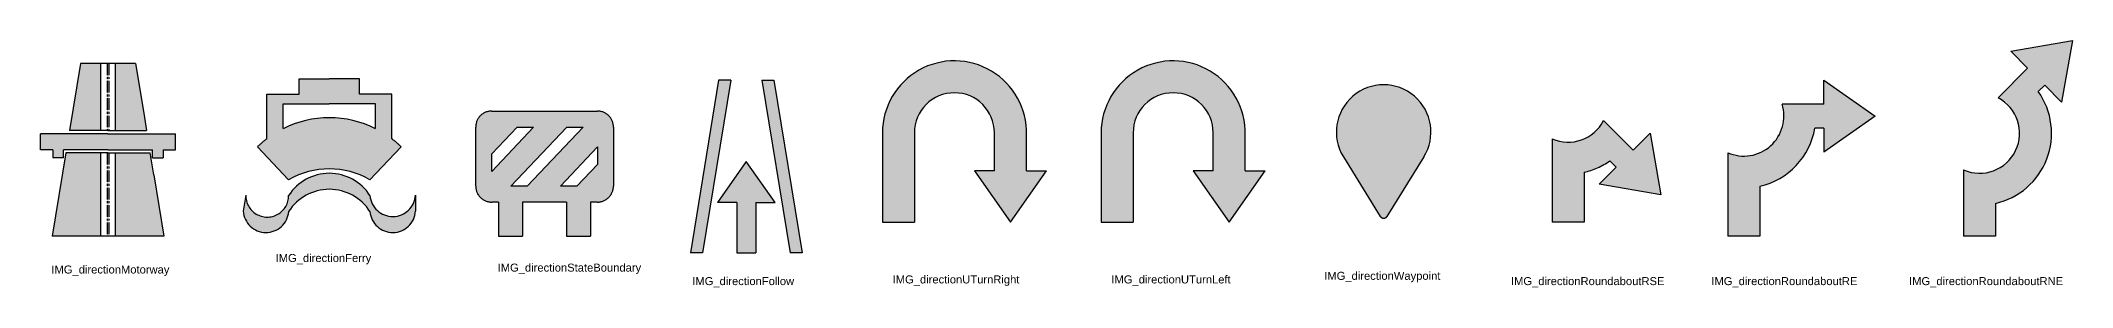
# Model space of a CAD drawing. Header units: millimetres. Extents: x 23 to 1007, y 18 to 88.
# Drawn here: x 509.8 to 763.7, y 17.6 to 48.5 of the extents above; entities that cross this region are included whole.
import ezdxf

# ---------------------------------------------------------------- set-up
doc = ezdxf.new("R2010")
doc.units = ezdxf.units.MM
doc.header["$LTSCALE"] = 25.4
doc.linetypes.add('CENTER2', pattern=[28.575, 19.05, -3.175, 3.175, -3.175])
doc.layers.add('netdut', color=7, linetype='CENTER2')
doc.styles.get("Standard").update_dxf_attribs({"font": 'arial.ttf'})

msp = doc.modelspace()

# ---------------------------------------------------------------- hatches: boundary and pattern name
at = {"layer": 'netdut', "true_color": 0x000000}
h = msp.add_hatch(color=18, dxfattribs=at)
h.dxf.hatch_style = 1
h.paths.add_polyline_path([(750.07, 32.32), (750.07, 24.06), (754.07, 24.06), (754.07, 28.13, 0.534883), (759.41, 42.12), (760.21, 42.92), (762.33, 40.79), (763.67, 48.5), (755.96, 47.16), (758.08, 45.04), (754.39, 41.34, -0.965991)])
h = msp.add_hatch(color=18, dxfattribs=at)
h.dxf.hatch_style = 1
h.paths.add_polyline_path([(635.47, 32.2), (632.97, 32.2), (632.97, 37.2, 0.987285), (614.98, 36.97), (614.98, 25.8), (618.98, 25.8), (618.98, 36.97, -1), (628.98, 36.97), (628.98, 32.2), (626.47, 32.2), (630.97, 25.8)])
h = msp.add_hatch(color=18, dxfattribs=at)
h.dxf.hatch_style = 1
h.paths.add_polyline_path([(662.81, 32.2), (660.31, 32.2), (660.31, 37.2, 0.987285), (642.31, 36.97), (642.31, 25.8), (646.31, 25.8), (646.31, 36.97, -1), (656.31, 36.97), (656.31, 32.2), (653.81, 32.2), (658.31, 25.8)])
h = msp.add_hatch(color=18, dxfattribs=at)
h.dxf.hatch_style = 1
h.paths.add_polyline_path([(518.11, 24.06), (518.31, 24.06), (518.31, 34.45), (518.21, 34.45), (518.11, 34.45)])
h.paths.add_polyline_path([(518.31, 45.64), (518.11, 45.64), (518.11, 37.25), (518.21, 37.25), (518.31, 37.25)])
h.paths.add_polyline_path([(517.29, 37.25), (517.29, 45.64), (514.76, 45.64), (513.39, 37.25)])
h.paths.add_polyline_path([(523.04, 37.25), (522.69, 39.42), (521.67, 45.64), (519.13, 45.64), (519.13, 37.25)])
h.paths.add_polyline_path([(519.13, 34.45), (519.13, 24.06), (525.2, 24.06), (523.94, 31.72), (523.5, 34.45)])
h.paths.add_polyline_path([(517.29, 34.45), (512.93, 34.45), (511.23, 24.06), (517.29, 24.06)])
h.paths.add_polyline_path([(518.21, 34.85), (523.78, 34.85), (523.78, 33.85), (525.11, 33.85), (525.11, 34.85), (526.63, 34.85), (526.63, 36.85), (518.21, 36.85), (509.8, 36.85), (509.8, 34.85), (511.32, 34.85), (511.32, 33.85), (512.65, 33.85), (512.65, 34.85)])
h = msp.add_hatch(color=18, dxfattribs=at)
h.dxf.hatch_style = 1
h.paths.add_polyline_path([(554.86, 35.21, 0.030156), (553.67, 36.23), (553.67, 41.8), (549.63, 41.8), (549.63, 43.7), (545.87, 43.7), (542.11, 43.7), (542.11, 41.8), (538.07, 41.8), (538.07, 36.23, 0.030156), (536.89, 35.21), (540.79, 31.09, -0.267688), (550.95, 31.09)])
h.paths.add_polyline_path([(540.09, 37.49), (540.09, 40.59), (545.87, 40.59), (551.65, 40.59), (551.65, 37.49, 0.236392)], flags=16)
h.paths.add_polyline_path([(540.79, 29.11, -1.014845), (535.43, 29.18), (535.12, 27.18, 0.935386), (540.79, 27.11, -0.547562), (550.95, 27.11, 0.932275), (556.63, 27.18), (556.63, 29.18, -0.932275), (550.95, 29.11, 0.547562)])
h = msp.add_hatch(color=18, dxfattribs=at)
h.dxf.hatch_style = 1
h.paths.add_polyline_path([(601.43, 43.56), (599.91, 43.56), (603.44, 21.97), (604.96, 21.97)])
h.paths.add_polyline_path([(599.17, 28.24), (601.57, 28.24), (597.97, 33.36), (594.37, 28.24), (596.77, 28.24), (596.77, 21.97), (599.17, 21.97)])
h.paths.add_polyline_path([(596.03, 43.56), (594.51, 43.56), (590.99, 21.97), (592.51, 21.97)])
h = msp.add_hatch(color=18, dxfattribs=at)
h.dxf.hatch_style = 1
h.paths.add_polyline_path([(720.62, 34.47), (720.62, 24.06), (724.62, 24.06), (724.62, 30.28, 0.303663), (731.49, 37.56), (732.62, 37.56), (732.62, 34.56), (739.02, 39.06), (732.62, 43.56), (732.62, 40.56), (727.39, 40.56, -0.643442)])
h = msp.add_hatch(color=18, dxfattribs=at)
h.dxf.hatch_style = 1
h.paths.add_polyline_path([(672.58, 33.95), (677.18, 26.52, 0.557182), (678.03, 26.52), (682.63, 33.95, 1.794746)])
h = msp.add_hatch(color=18, dxfattribs=at)
h.dxf.hatch_style = 1
h.paths.add_polyline_path([(581.37, 30.3), (581.37, 37.69, 0.414214), (579.37, 39.69), (566.16, 39.69, 0.414214), (564.16, 37.69), (564.16, 30.3, 0.414214), (566.16, 28.3), (567.02, 28.3), (567.02, 24.06), (570.02, 24.06), (570.02, 28.3), (575.51, 28.3), (575.51, 24.06), (578.51, 24.06), (578.51, 28.3), (579.37, 28.3, 0.414214)])
h.paths.add_polyline_path([(576.8, 30.3), (574.74, 30.3), (579.37, 35.2), (579.37, 33.02)], flags=16)
h.paths.add_polyline_path([(570.61, 30.3), (568.55, 30.3), (575.53, 37.69), (577.59, 37.69)], flags=16)
h.paths.add_polyline_path([(566.16, 32.13), (566.16, 34.32), (569.34, 37.69), (571.4, 37.69)], flags=16)
h = msp.add_hatch(color=18, dxfattribs=at)
h.dxf.hatch_style = 1
h.paths.add_polyline_path([(698.66, 36.22), (698.66, 25.8), (702.66, 25.8), (702.66, 32.03, 0.098784), (705.87, 33.47), (706.67, 32.67), (704.55, 30.55), (712.25, 29.21), (710.91, 36.91), (708.79, 34.79), (705.09, 38.49, -0.394091)])

# ---------------------------------------------------------------- linework, layer by layer
for p, q in [((514.76, 45.64), (513.39, 37.25)), ((521.67, 45.64), (514.76, 45.64)), ((517.29, 45.64), (517.29, 37.25)), ((519.13, 45.64), (519.13, 37.25)), ((521.67, 45.64), (522.69, 39.42)), ((594.51, 43.56), (590.99, 21.97)), ((596.03, 43.56), (592.51, 21.97)), ((599.91, 43.56), (603.44, 21.97)), ((601.43, 43.56), (604.96, 21.97)), ((512.93, 34.45), (511.23, 24.06)), ((517.29, 34.45), (517.29, 24.06)), ((519.13, 34.45), (519.13, 24.06)), ((523.94, 31.72), (525.2, 24.06)), ((525.2, 24.06), (511.23, 24.06)), ((592.51, 21.97), (590.99, 21.97)), ((604.96, 21.97), (603.44, 21.97))]:
    msp.add_line(p, q)
at = {"layer": 'netdut'}
for p, q in [((755.96, 47.16), (763.67, 48.5)), ((763.67, 48.5), (762.33, 40.79)), ((758.08, 45.04), (755.96, 47.16)), ((596.03, 43.56), (594.51, 43.56)), ((599.91, 43.56), (601.43, 43.56)), ((732.62, 40.56), (732.62, 43.56)), ((732.62, 43.56), (739.02, 39.06)), ((758.08, 45.04), (754.39, 41.34)), ((760.21, 42.92), (759.41, 42.12)), ((760.21, 42.92), (762.33, 40.79)), ((522.69, 39.42), (523.04, 37.25)), ((708.79, 34.79), (705.09, 38.49)), ((732.62, 40.56), (727.39, 40.56)), ((739.02, 39.06), (732.62, 34.56)), ((518.21, 36.85), (509.8, 36.85)), ((509.8, 34.85), (509.8, 36.85)), ((518.21, 37.25), (513.39, 37.25)), ((518.21, 37.25), (523.04, 37.25)), ((518.21, 36.85), (526.63, 36.85)), ((526.63, 34.85), (526.63, 36.85)), ((569.34, 37.69), (566.16, 34.32)), ((571.4, 37.69), (566.16, 32.13)), ((575.53, 37.69), (568.55, 30.3)), ((577.59, 37.69), (570.61, 30.3)), ((614.98, 36.97), (614.98, 25.8)), ((618.98, 36.97), (618.98, 25.8)), ((628.98, 32.2), (628.98, 37.2)), ((632.97, 32.2), (632.97, 37.2)), ((642.31, 36.97), (642.31, 25.8)), ((646.31, 36.97), (646.31, 25.8)), ((656.31, 32.2), (656.31, 37.2)), ((660.31, 32.2), (660.31, 37.2)), ((698.66, 36.22), (698.66, 25.8)), ((708.79, 34.79), (710.91, 36.91)), ((710.91, 36.91), (712.25, 29.21)), ((732.62, 37.56), (731.49, 37.56)), ((732.62, 37.56), (732.62, 34.56)), ((511.32, 34.85), (509.8, 34.85)), ((511.32, 34.85), (511.32, 33.85)), ((512.65, 33.85), (511.32, 33.85)), ((518.21, 34.85), (512.65, 34.85)), ((512.65, 33.85), (512.65, 34.85)), ((518.21, 34.45), (512.93, 34.45)), ((518.21, 34.85), (523.78, 34.85)), ((518.21, 34.45), (523.5, 34.45)), ((523.94, 31.72), (523.5, 34.45)), ((523.78, 33.85), (523.78, 34.85)), ((523.78, 33.85), (525.11, 33.85)), ((525.11, 34.85), (526.63, 34.85)), ((525.11, 34.85), (525.11, 33.85)), ((536.89, 35.21), (540.79, 31.09)), ((550.95, 31.09), (554.86, 35.21)), ((579.37, 35.2), (574.74, 30.3)), ((579.37, 33.02), (576.8, 30.3)), ((597.97, 33.36), (594.37, 28.24)), ((601.57, 28.24), (597.97, 33.36)), ((672.58, 33.95), (677.18, 26.52)), ((682.63, 33.95), (678.03, 26.52)), ((706.67, 32.67), (705.87, 33.47)), ((720.62, 34.47), (720.62, 24.06)), ((628.98, 32.2), (626.47, 32.2)), ((626.47, 32.2), (630.97, 25.8)), ((630.97, 25.8), (635.47, 32.2)), ((632.97, 32.2), (635.47, 32.2)), ((656.31, 32.2), (653.81, 32.2)), ((653.81, 32.2), (658.31, 25.8)), ((658.31, 25.8), (662.81, 32.2)), ((660.31, 32.2), (662.81, 32.2)), ((702.66, 32.03), (702.66, 25.8)), ((706.67, 32.67), (704.55, 30.55)), ((712.25, 29.21), (704.55, 30.55)), ((750.07, 32.32), (750.07, 24.06)), ((535.43, 29.18), (535.12, 27.18)), ((556.63, 29.18), (556.63, 27.18)), ((567.02, 28.3), (566.16, 28.3)), ((567.02, 28.3), (567.02, 24.06)), ((570.02, 28.3), (570.02, 24.06)), ((575.51, 28.3), (570.02, 28.3)), ((575.51, 28.3), (575.51, 24.06)), ((579.37, 28.3), (578.51, 28.3)), ((578.51, 28.3), (578.51, 24.06)), ((596.77, 28.24), (594.37, 28.24)), ((596.77, 28.24), (596.77, 21.97)), ((599.17, 28.24), (599.17, 21.97)), ((599.17, 28.24), (601.57, 28.24)), ((724.62, 30.28), (724.62, 24.06)), ((754.07, 28.13), (754.07, 24.06)), ((614.98, 25.8), (618.98, 25.8)), ((642.31, 25.8), (646.31, 25.8)), ((702.66, 25.8), (698.66, 25.8)), ((567.02, 24.06), (570.02, 24.06)), ((575.51, 24.06), (578.51, 24.06)), ((724.62, 24.06), (720.62, 24.06)), ((754.07, 24.06), (750.07, 24.06)), ((596.77, 21.97), (599.17, 21.97))]:
    msp.add_line(p, q, dxfattribs=at)
at = {"layer": 'netdut', "linetype": 'CENTER2', "ltscale": 0.003}
for p, q in [((518.11, 45.64), (518.11, 37.25)), ((518.31, 45.64), (518.31, 37.25)), ((518.11, 34.45), (518.11, 24.06)), ((518.31, 34.45), (518.31, 24.06))]:
    msp.add_line(p, q, dxfattribs=at)
at = {"layer": 'netdut'}
for points in [[(542.11, 41.8), (542.11, 43.7), (545.87, 43.7)], [(549.63, 41.8), (549.63, 43.7), (545.87, 43.7)], [(538.07, 36.23), (538.07, 41.8), (542.11, 41.8)], [(553.67, 36.23), (553.67, 41.8), (549.63, 41.8)], [(540.09, 37.49), (540.09, 40.59), (545.87, 40.59)], [(551.65, 37.49), (551.65, 40.59), (545.87, 40.59)], [(569.34, 37.69), (571.4, 37.69)], [(575.53, 37.69), (577.59, 37.69)], [(566.16, 32.13), (566.16, 34.32)], [(579.37, 35.2), (579.37, 33.02)], [(570.61, 30.3), (568.55, 30.3)], [(575.51, 28.3), (570.02, 28.3)], [(576.8, 30.3), (574.74, 30.3)]]:
    msp.add_lwpolyline(points, dxfattribs=at)
msp.add_lwpolyline([(567.02, 28.3), (566.16, 28.3, -0.414214), (564.16, 30.3), (564.16, 37.69, -0.414214), (566.16, 39.69), (579.37, 39.69, -0.414214), (581.37, 37.69), (581.37, 30.3, -0.414214), (579.37, 28.3), (578.51, 28.3)], format="xyb", dxfattribs=at)
for centre, radius, start, end in [((623.98, 36.97), 9, 358.5337, 180), ((651.31, 36.97), 9, 358.5337, 180), ((623.98, 36.97), 5, 0, 180), ((651.31, 36.97), 5, 0, 180), ((677.61, 37.06), 5.91, 328.2515, 211.7485), ((752.07, 36.91), 5, 246.4218, 62.4576), ((752.07, 36.91), 9, 282.8396, 35.4059), ((545.87, 25.94), 12.91, 63.3998, 116.6002), ((700.66, 40.8), 5, 246.4218, 332.4576), ((722.62, 39.06), 5, 246.4218, 17.4576), ((545.87, 25.94), 12.91, 127.178, 134.0872), ((545.87, 25.94), 12.91, 45.9128, 52.822), ((722.62, 39.06), 9, 282.8396, 350.4059), ((700.66, 40.8), 9, 282.8396, 305.4059), ((545.87, 22.29), 10.17, 60.028, 119.972), ((545.87, 25.87), 6.03, 32.5931, 147.4069), ((538.11, 29.11), 2.68, 178.4126, 0.1011), ((545.87, 23.87), 6.03, 32.5931, 147.4069), ((553.79, 29.35), 2.85, 184.7153, 356.686), ((537.96, 27.34), 2.84, 183.122, 355.4734), ((553.79, 27.35), 2.85, 184.7153, 356.686), ((677.61, 26.78), 0.5, 211.7485, 328.2515)]:
    msp.add_arc(centre, radius, start, end, dxfattribs=at)

# ---------------------------------------------------------------- texts
at = {"layer": 'netdut', "char_height": 1, "attachment_point": 1}
for s, insert in [('IMG_directionMotorway', (511.14, 20.37)), ('IMG_directionFerry', (539.16, 21.81)), ('IMG_directionStateBoundary', (566.9, 20.61)), ('IMG_directionFollow', (591.22, 18.92)), ('IMG_directionUTurnRight', (616.26, 19.13)), ('IMG_directionUTurnLeft', (643.59, 19.13)), ('IMG_directionWaypoint', (670.19, 19.58)), ('IMG_directionRoundaboutRSE', (693.52, 18.92)), ('IMG_directionRoundaboutRE', (718.56, 18.92)), ('IMG_directionRoundaboutRNE', (743.26, 18.92))]:
    msp.add_mtext_dynamic_manual_height_columns(s, width=24.2972, gutter_width=25.4, heights=[0], dxfattribs=dict(at, insert=insert))

doc.saveas('drawing.dxf')
